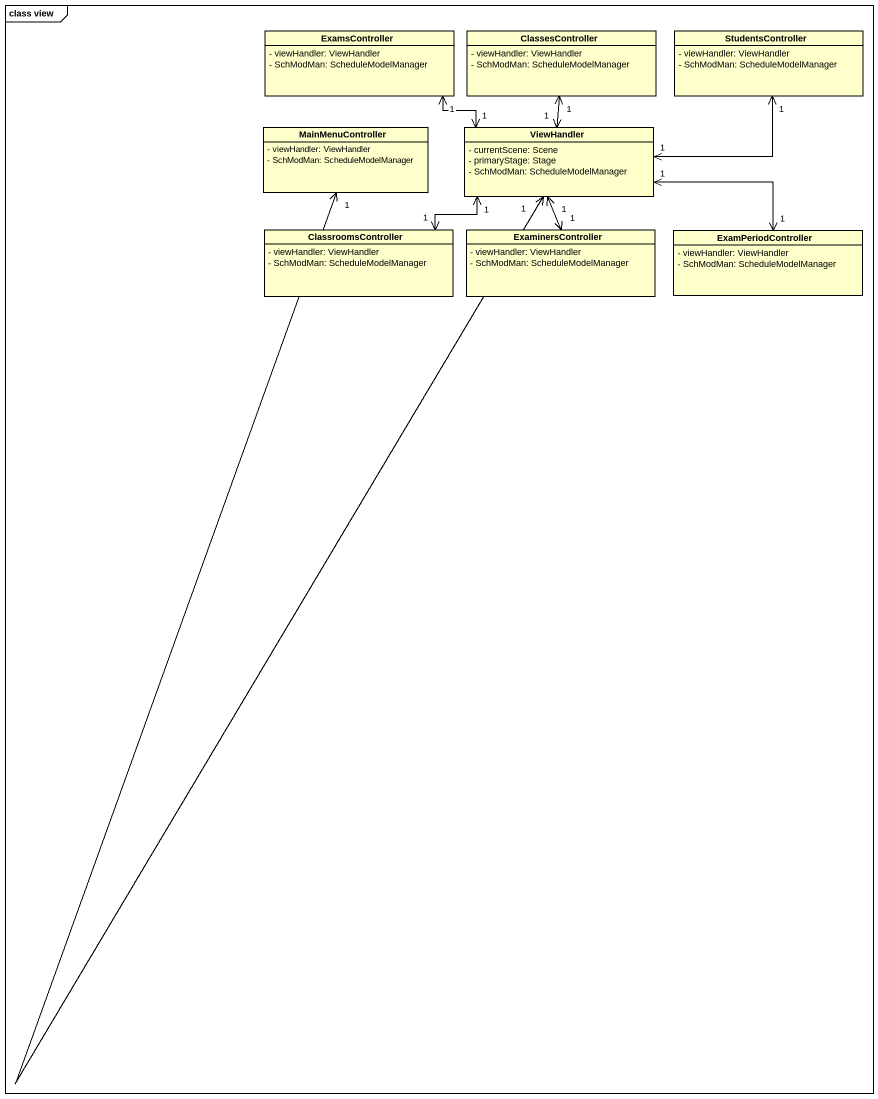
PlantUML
@startuml
mainframe class view
hide circle
hide empty members
skinparam classAttributeIconSize 0
class ExamsController {
  - viewHandler: ViewHandler
  - SchModMan: ScheduleModelManager
}
class ClassesController {
  - viewHandler: ViewHandler
  - SchModMan: ScheduleModelManager
}
class StudentsController {
  - viewHandler: ViewHandler
  - SchModMan: ScheduleModelManager
}
class MainMenuController {
  - viewHandler: ViewHandler
  - SchModMan: ScheduleModelManager
}
class ViewHandler {
  - currentScene: Scene
  - primaryStage: Stage
  - SchModMan: ScheduleModelManager
}
class ClassroomsController {
  - viewHandler: ViewHandler
  - SchModMan: ScheduleModelManager
}
class ExaminersController {
  - viewHandler: ViewHandler
  - SchModMan: ScheduleModelManager
}
class ExamPeriodController {
  - viewHandler: ViewHandler
  - SchModMan: ScheduleModelManager
}
ExamsController "1" <-right-> "1" ViewHandler
ClassesController "1" <--> "1" ViewHandler
StudentsController "1" <-left-> "1" ViewHandler
MainMenuController "1" <-right-> "1" ViewHandler
ClassroomsController "1" <-right-> "1" ViewHandler
ExaminersController "1" <-up-> "1" ViewHandler
ExamPeriodController "1" <-left-> "1" ViewHandler
@enduml
